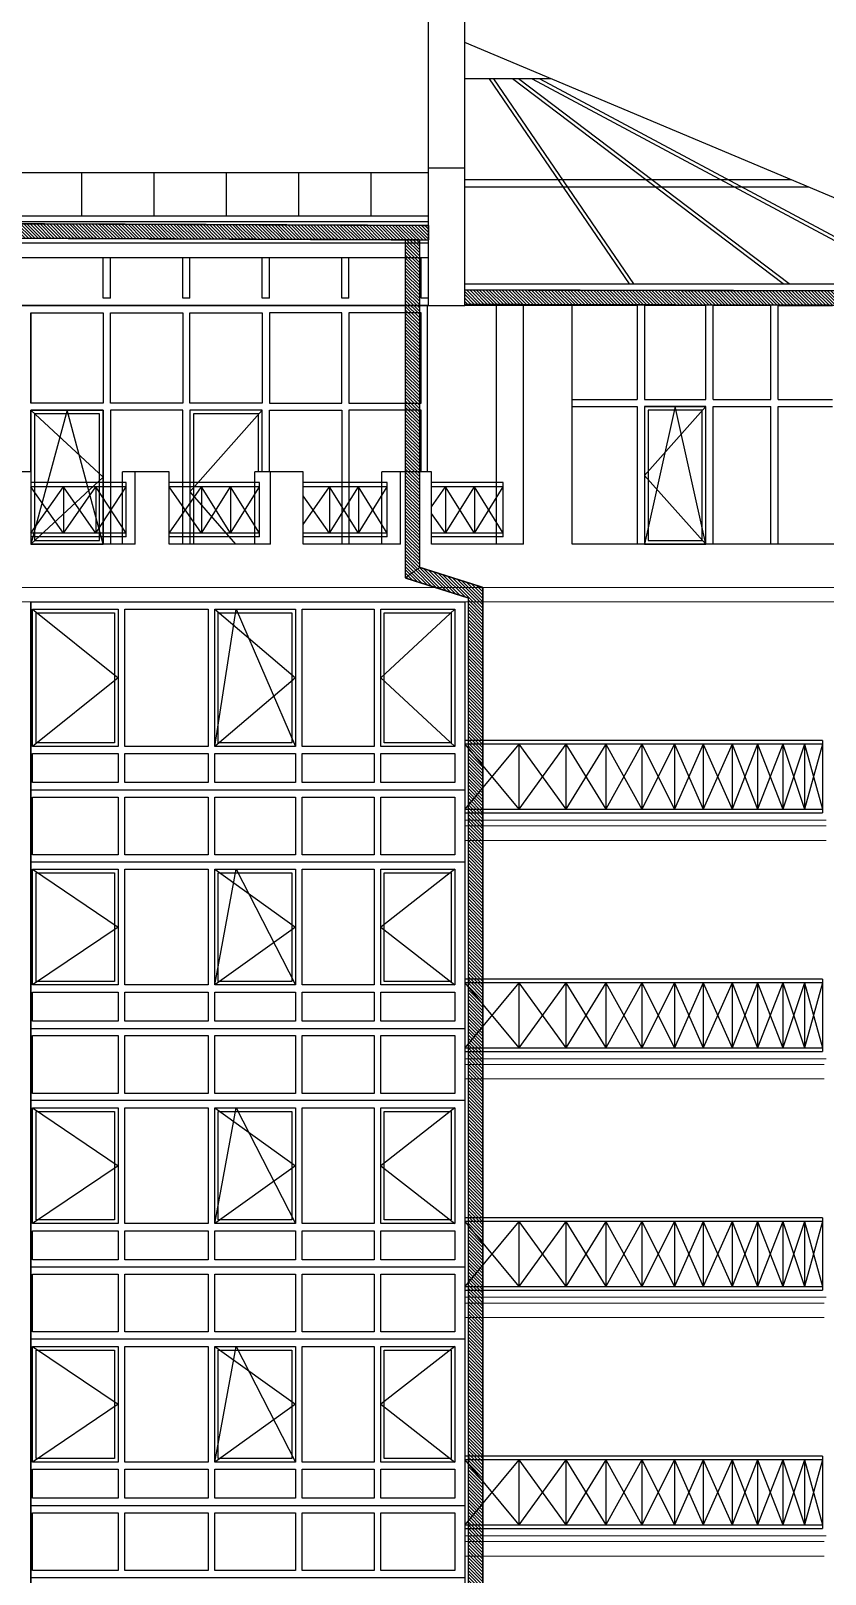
# Model space of a CAD drawing. Header units: inches. Extents: x -634 to 3638, y -6930911 to 5552.
# Drawn here: x 2123.87 to 2135.34, y 3427.26 to 3449.55 of the extents above; entities that cross this region are included whole.
import ezdxf

# ---------------------------------------------------------------- set-up
doc = ezdxf.new("R2010")
doc.units = ezdxf.units.IN
doc.header["$MEASUREMENT"] = 0
doc.linetypes.add('DASHED2', pattern=[9.525, 6.35, -3.175])
for name, color, linetype in [('ALUC', 202, 'Continuous'), ('OGRAJDENIYE', 255, 'Continuous'), ('Okno', 150, 'Continuous'), ('WALL', 243, 'Continuous')]:
    doc.layers.add(name, color=color, linetype=linetype)
doc.layers.add('ELEV', color=134, linetype='Continuous', lineweight=18)
doc.layers.add('WALL_1', color=11, linetype='Continuous', lineweight=15)
pattern_1 = [(135, (2251.666936, 3285.016235), (0.023439284, 0.023439284), [])]

msp = doc.modelspace()

# ---------------------------------------------------------------- hatches: boundary and pattern name
at = {"layer": 'ELEV', "linetype": 'Continuous'}
h = msp.add_hatch(dxfattribs=at)
h.set_pattern_fill('ANSI31', color=256, scale=0.01044, style=0)
h.set_pattern_definition([(45, (1262.311104, 3366.587935), (-0.02343928418428, 0.02343928418428), [])])
edge = h.paths.add_edge_path()
edge.add_ellipse((1445.78234, 3471.96182), major_axis=(0, 6932302.83262), ratio=0.00000001506, start_angle=89.999976115149, end_angle=270.000023884851)
edge.add_line((1445.67794, 3474.85168), (1445.67794, 3528.48347))
edge.add_line((1445.67794, 3528.48347), (1445.88675, 3528.48347))
edge.add_line((1445.88675, 3528.48347), (1445.88675, 3474.85168))
h = msp.add_hatch(dxfattribs=at)
h.set_pattern_fill('ANSI31', color=256, scale=0.01044, angle=180, style=0)
h.set_pattern_definition(pattern_1)
h.paths.add_polyline_path([(2115.40975, 3446.59116), (2115.41061, 3446.79996), (2129.60951, 3446.74131), (2129.60951, 3446.5325), (2129.48244, 3446.53302), (2129.27363, 3446.53389)])
h = msp.add_hatch(dxfattribs=at)
h.set_pattern_fill('ANSI31', color=256, scale=0.01044, angle=180, style=0)
h.set_pattern_definition(pattern_1)
h.paths.add_polyline_path([(2129.27363, 3441.65057), (2129.48244, 3441.80342), (2129.48244, 3446.53302), (2129.27363, 3446.53389)])
h = msp.add_hatch(dxfattribs=at)
h.set_pattern_fill('ANSI31', color=256, scale=0.01044, angle=180, style=0)
h.set_pattern_definition(pattern_1)
h.paths.add_polyline_path([(2130.13107, 3445.601), (2130.13153, 3445.80981), (2138.62255, 3445.79136), (2138.62209, 3445.58255)])
h = msp.add_hatch(dxfattribs=at)
h.set_pattern_fill('ANSI31', color=256, scale=0.01044, angle=180, style=0)
h.set_pattern_definition(pattern_1)
h.paths.add_polyline_path([(2129.27363, 3441.65057), (2130.18503, 3441.36161), (2130.18503, 3393.27998), (2130.39384, 3393.27998), (2130.39384, 3441.51446), (2129.48244, 3441.80342)])

# ---------------------------------------------------------------- linework, layer by layer
at = {"layer": 'ALUC', "color": 7, "linetype": 'Continuous'}
for p, q in [((2130.13153, 3445.5862), (2130.13153, 3453.7654)), ((2129.60951, 3445.5862), (2129.60951, 3451.07801)), ((2129.60951, 3447.57219), (2130.13153, 3447.57219)), ((2115.41061, 3446.79996), (2129.60951, 3446.79996)), ((2114.88859, 3445.5862), (2130.13153, 3445.5862))]:
    msp.add_line(p, q, dxfattribs=at)
at = {"layer": 'ALUC', "color": 7}
for p, q in [((2129.60951, 3446.48419), (2117.49869, 3446.48419)), ((2129.60951, 3446.27538), (2117.49869, 3446.27538)), ((2124.91132, 3445.69061), (2124.91132, 3446.27538)), ((2125.01572, 3445.69061), (2125.01572, 3446.27538)), ((2126.05976, 3445.69061), (2126.05976, 3446.27538)), ((2126.16416, 3445.69061), (2126.16416, 3446.27538)), ((2127.2082, 3445.69061), (2127.2082, 3446.27538)), ((2127.3126, 3445.69061), (2127.3126, 3446.27538)), ((2128.35664, 3445.69061), (2128.35664, 3446.27538)), ((2128.46104, 3445.69061), (2128.46104, 3446.27538)), ((2129.50508, 3445.69061), (2129.50508, 3446.27538)), ((2129.60948, 3445.69061), (2129.60948, 3446.27538)), ((2125.01572, 3445.69061), (2124.91132, 3445.69061)), ((2126.16416, 3445.69061), (2126.05976, 3445.69061)), ((2127.3126, 3445.69061), (2127.2082, 3445.69061)), ((2128.46104, 3445.69061), (2128.35664, 3445.69061)), ((2129.60948, 3445.69061), (2129.50508, 3445.69061))]:
    msp.add_line(p, q, dxfattribs=at)
at = {"layer": 'ELEV', "linetype": 'Continuous'}
msp.add_line((2129.48244, 3441.80342), (2129.27363, 3441.65057), dxfattribs=at)
at = {"layer": 'ELEV', "linetype": 'Continuous', "flags": 128}
for points in [[(2129.60951, 3446.74131, 0.02088, 0.02088, 0), (2115.41061, 3446.79996, 0, 0, 0)], [(2129.60951, 3446.74131, 0.02088, 0.02088, 0), (2129.60951, 3446.5325, 0.02088, 0.02088, 0)], [(2129.60951, 3446.5325, 0.02088, 0.02088, 0), (2115.40975, 3446.59116, 0, 0, 0)], [(2129.27363, 3446.53475, 0.02088, 0.02088, 0), (2129.27363, 3441.65057, 0.02088, 0.02088, 0)], [(2129.48244, 3446.53566, 0.02088, 0.02088, 0), (2129.48244, 3441.80342, 0, 0, 0)], [(2130.13153, 3445.80981, 0.02088, 0.02088, 0), (2130.13107, 3445.601, 0.02088, 0.02088, 0)], [(2130.13153, 3445.80981, 0.02088, 0.02088, 0), (2138.62255, 3445.79136, 0.02088, 0.02088, 0)], [(2130.13107, 3445.601, 0.02088, 0.02088, 0), (2138.62209, 3445.58255, 0.02088, 0.02088, 0)], [(2129.48244, 3441.80342, 0.02088, 0.02088, 0), (2130.39384, 3441.51446, 0.02088, 0.02088, 0)], [(2129.27363, 3441.65057, 0.02088, 0.02088, 0), (2130.18503, 3441.36161, 0, 0, 0)], [(2130.18503, 3441.36161, 0.02088, 0.02088, 0), (2130.18503, 3393.27998, 0, 0, 0)], [(2130.39384, 3441.51446, 0.02088, 0.02088, 0), (2130.39384, 3393.27998, 0, 0, 0)]]:
    msp.add_lwpolyline(points, format="xyseb", dxfattribs=at)
at = {"layer": 'OGRAJDENIYE', "color": 7, "linetype": 'Continuous'}
for p, q in [((2129.60951, 3447.50353), (2115.41061, 3447.50353)), ((2124.59813, 3447.50353), (2124.59813, 3446.87711)), ((2125.64217, 3447.50353), (2125.64217, 3446.87711)), ((2126.68621, 3447.50353), (2126.68621, 3446.87711)), ((2127.73024, 3447.50353), (2127.73024, 3446.87711)), ((2128.77428, 3447.50353), (2128.77428, 3446.87711)), ((2129.60951, 3446.87711), (2115.41061, 3446.87711)), ((2125.24544, 3443.02831), (2123.86731, 3443.02831)), ((2125.24544, 3442.96567), (2123.86731, 3442.96567)), ((2124.33712, 3442.29749), (2123.86731, 3442.96567)), ((2123.86731, 3442.29749), (2124.33712, 3442.96567)), ((2124.33712, 3442.96567), (2124.33712, 3442.29749)), ((2124.80694, 3442.29749), (2124.33712, 3442.96567)), ((2124.33712, 3442.29749), (2124.80694, 3442.96567)), ((2124.80694, 3442.96567), (2124.80694, 3442.29749)), ((2125.24544, 3442.29749), (2124.80694, 3442.96567)), ((2124.80694, 3442.29749), (2125.24544, 3442.96567)), ((2125.24544, 3442.24529), (2125.24544, 3443.02831)), ((2127.16844, 3443.02831), (2125.86339, 3443.02831)), ((2127.16844, 3442.96567), (2125.86339, 3442.96567)), ((2126.33321, 3442.29749), (2125.86339, 3442.96567)), ((2125.86339, 3442.29749), (2126.33321, 3442.96567)), ((2126.33321, 3442.96567), (2126.33321, 3442.29749)), ((2126.75082, 3442.29749), (2126.33321, 3442.96567)), ((2126.33321, 3442.29749), (2126.75082, 3442.96567)), ((2126.75082, 3442.96567), (2126.75082, 3442.29749)), ((2127.16844, 3442.29749), (2126.75082, 3442.96567)), ((2126.75082, 3442.29749), (2127.16844, 3442.96567)), ((2127.16844, 3442.24529), (2127.16844, 3443.02831)), ((2129.01444, 3443.02831), (2127.79843, 3443.02831)), ((2129.01444, 3442.96567), (2127.79843, 3442.96567)), ((2127.79843, 3442.42412), (2128.17921, 3442.96567)), ((2128.17921, 3442.96567), (2128.17921, 3442.29749)), ((2128.59683, 3442.29749), (2128.17921, 3442.96567)), ((2128.17921, 3442.29749), (2128.59683, 3442.96567)), ((2128.59683, 3442.96567), (2128.59683, 3442.29749)), ((2129.01444, 3442.29749), (2128.59683, 3442.96567)), ((2128.59683, 3442.29749), (2129.01444, 3442.96567)), ((2129.01444, 3442.24529), (2129.01444, 3443.02831)), ((2130.68884, 3443.02831), (2129.65265, 3443.02831)), ((2130.68884, 3442.96567), (2129.65265, 3442.96567)), ((2129.65265, 3442.67987), (2129.85361, 3442.96567)), ((2129.85361, 3442.96567), (2129.85361, 3442.29749)), ((2130.27122, 3442.29749), (2129.85361, 3442.96567)), ((2129.85361, 3442.29749), (2130.27122, 3442.96567)), ((2130.27122, 3442.96567), (2130.27122, 3442.29749)), ((2130.68884, 3442.29749), (2130.27122, 3442.96567)), ((2130.27122, 3442.29749), (2130.68884, 3442.96567)), ((2130.68884, 3442.24529), (2130.68884, 3443.02831)), ((2128.17921, 3442.29749), (2127.79843, 3442.83904)), ((2129.85361, 3442.29749), (2129.65265, 3442.58329)), ((2125.24544, 3442.29749), (2123.86731, 3442.29749)), ((2127.16844, 3442.29749), (2125.86339, 3442.29749)), ((2129.01444, 3442.29749), (2127.79843, 3442.29749)), ((2130.68884, 3442.29749), (2129.65265, 3442.29749)), ((2125.24544, 3442.24529), (2123.86731, 3442.24529)), ((2127.16844, 3442.24529), (2125.86339, 3442.24529)), ((2129.01444, 3442.24529), (2127.79843, 3442.24529)), ((2130.68884, 3442.24529), (2129.65265, 3442.24529))]:
    msp.add_line(p, q, dxfattribs=at)
at = {"layer": 'OGRAJDENIYE', "color": 7}
for p, q in [((2135.29951, 3439.3011), (2130.13153, 3439.3011)), ((2135.29951, 3439.2489), (2130.13153, 3439.2489)), ((2130.91455, 3439.2489), (2130.13153, 3438.30927)), ((2130.13153, 3439.2489), (2130.91455, 3438.30927)), ((2130.91455, 3439.2489), (2130.91455, 3438.30927)), ((2131.59318, 3439.2489), (2130.91455, 3438.30927)), ((2130.91455, 3439.2489), (2131.59318, 3438.30927)), ((2131.59318, 3439.2489), (2131.59318, 3438.30927)), ((2131.59318, 3439.2489), (2132.1674, 3438.30927)), ((2132.16741, 3439.24888), (2131.59318, 3438.30927)), ((2132.1674, 3439.2489), (2132.1674, 3438.30927)), ((2132.68942, 3439.2489), (2132.1674, 3438.30927)), ((2132.1674, 3439.2489), (2132.68941, 3438.30927)), ((2132.68941, 3439.2489), (2132.68941, 3438.30927)), ((2133.15923, 3439.2489), (2132.68941, 3438.30927)), ((2132.68941, 3439.2489), (2133.15941, 3438.30984)), ((2133.15923, 3439.2489), (2133.15923, 3438.30927)), ((2133.57685, 3439.2489), (2133.15923, 3438.30944)), ((2133.15923, 3439.2489), (2133.57685, 3438.30927)), ((2133.57685, 3439.2489), (2133.57685, 3438.30927)), ((2133.99446, 3439.2489), (2133.57685, 3438.30927)), ((2133.57685, 3439.2489), (2133.99446, 3438.30927)), ((2133.99446, 3439.2489), (2133.99446, 3438.30927)), ((2134.35987, 3439.2489), (2133.99446, 3438.30927)), ((2133.99446, 3439.2489), (2134.35987, 3438.30927)), ((2134.35987, 3439.2489), (2134.35987, 3438.30927)), ((2134.72529, 3439.2489), (2134.35987, 3438.30927)), ((2134.35987, 3439.2489), (2134.72529, 3438.30927)), ((2134.72529, 3439.2489), (2134.72529, 3438.3174)), ((2135.0385, 3439.2489), (2134.72529, 3438.30927)), ((2134.72529, 3439.2489), (2135.0385, 3438.30927)), ((2135.0385, 3439.2489), (2135.0385, 3438.30927)), ((2135.29951, 3439.2489), (2135.0385, 3438.30927)), ((2135.0385, 3439.2489), (2135.29951, 3438.30927)), ((2135.29951, 3439.3011), (2135.29951, 3438.25707)), ((2130.13153, 3438.30927), (2135.29951, 3438.30927)), ((2130.13153, 3438.25707), (2135.29951, 3438.25707)), ((2135.29951, 3435.85578), (2130.13153, 3435.85578)), ((2135.29951, 3435.80358), (2130.13153, 3435.80358)), ((2130.91455, 3435.80358), (2130.13153, 3434.86395)), ((2130.13153, 3435.80358), (2130.91455, 3434.86395)), ((2130.91455, 3435.80358), (2130.91455, 3434.86395)), ((2131.59318, 3435.80358), (2130.91455, 3434.86395)), ((2130.91455, 3435.80358), (2131.59318, 3434.86395)), ((2131.59318, 3435.80358), (2131.59318, 3434.86395)), ((2131.59318, 3435.80358), (2132.1674, 3434.86395)), ((2132.16741, 3435.80356), (2131.59318, 3434.86395)), ((2132.1674, 3435.80358), (2132.1674, 3434.86395)), ((2132.68942, 3435.80358), (2132.1674, 3434.86395)), ((2132.1674, 3435.80358), (2132.68941, 3434.86395)), ((2132.68941, 3435.80358), (2132.68941, 3434.86395)), ((2133.15923, 3435.80358), (2132.68941, 3434.86395)), ((2132.68941, 3435.80358), (2133.15941, 3434.86452)), ((2133.15923, 3435.80358), (2133.15923, 3434.86395)), ((2133.57685, 3435.80358), (2133.15923, 3434.86412)), ((2133.15923, 3435.80358), (2133.57685, 3434.86395)), ((2133.57685, 3435.80358), (2133.57685, 3434.86395)), ((2133.99446, 3435.80358), (2133.57685, 3434.86395)), ((2133.57685, 3435.80358), (2133.99446, 3434.86395)), ((2133.99446, 3435.80358), (2133.99446, 3434.86395)), ((2134.35987, 3435.80358), (2133.99446, 3434.86395)), ((2133.99446, 3435.80358), (2134.35987, 3434.86395)), ((2134.35987, 3435.80358), (2134.35987, 3434.86395)), ((2134.72529, 3435.80358), (2134.35987, 3434.86395)), ((2134.35987, 3435.80358), (2134.72529, 3434.86395)), ((2134.72529, 3435.80358), (2134.72529, 3434.87208)), ((2135.0385, 3435.80358), (2134.72529, 3434.86395)), ((2134.72529, 3435.80358), (2135.0385, 3434.86395)), ((2135.0385, 3435.80358), (2135.0385, 3434.86395)), ((2135.29951, 3435.80358), (2135.0385, 3434.86395)), ((2135.0385, 3435.80358), (2135.29951, 3434.86395)), ((2135.29951, 3435.85578), (2135.29951, 3434.81175)), ((2130.13153, 3434.86395), (2135.29951, 3434.86395)), ((2130.13153, 3434.81175), (2135.29951, 3434.81175)), ((2135.29951, 3432.41047), (2130.13153, 3432.41047)), ((2135.29951, 3432.35826), (2130.13153, 3432.35826)), ((2130.91455, 3432.35826), (2130.13153, 3431.41863)), ((2130.13153, 3432.35826), (2130.91455, 3431.41863)), ((2130.91455, 3432.35826), (2130.91455, 3431.41863)), ((2131.59318, 3432.35826), (2130.91455, 3431.41863)), ((2130.91455, 3432.35826), (2131.59318, 3431.41863)), ((2131.59318, 3432.35826), (2131.59318, 3431.41863)), ((2131.59318, 3432.35826), (2132.1674, 3431.41863)), ((2132.16741, 3432.35824), (2131.59318, 3431.41863)), ((2132.1674, 3432.35826), (2132.1674, 3431.41863)), ((2132.68942, 3432.35826), (2132.1674, 3431.41863)), ((2132.1674, 3432.35826), (2132.68941, 3431.41863)), ((2132.68941, 3432.35826), (2132.68941, 3431.41863)), ((2133.15923, 3432.35826), (2132.68941, 3431.41863)), ((2132.68941, 3432.35826), (2133.15941, 3431.4192)), ((2133.15923, 3432.35826), (2133.15923, 3431.41863)), ((2133.57685, 3432.35826), (2133.15923, 3431.4188)), ((2133.15923, 3432.35826), (2133.57685, 3431.41863)), ((2133.57685, 3432.35826), (2133.57685, 3431.41863)), ((2133.99446, 3432.35826), (2133.57685, 3431.41863)), ((2133.57685, 3432.35826), (2133.99446, 3431.41863)), ((2133.99446, 3432.35826), (2133.99446, 3431.41863)), ((2134.35987, 3432.35826), (2133.99446, 3431.41863)), ((2133.99446, 3432.35826), (2134.35987, 3431.41863)), ((2134.35987, 3432.35826), (2134.35987, 3431.41863)), ((2134.72529, 3432.35826), (2134.35987, 3431.41863)), ((2134.35987, 3432.35826), (2134.72529, 3431.41863)), ((2134.72529, 3432.35826), (2134.72529, 3431.42676)), ((2135.0385, 3432.35826), (2134.72529, 3431.41863)), ((2134.72529, 3432.35826), (2135.0385, 3431.41863)), ((2135.0385, 3432.35826), (2135.0385, 3431.41863)), ((2135.29951, 3432.35826), (2135.0385, 3431.41863)), ((2135.0385, 3432.35826), (2135.29951, 3431.41863)), ((2135.29951, 3432.41047), (2135.29951, 3431.36643)), ((2130.13153, 3431.41863), (2135.29951, 3431.41863)), ((2130.13153, 3431.36643), (2135.29951, 3431.36643)), ((2135.29951, 3428.96515), (2130.13153, 3428.96515)), ((2135.29951, 3428.91294), (2130.13153, 3428.91294)), ((2130.91455, 3428.91294), (2130.13153, 3427.97331)), ((2130.13153, 3428.91294), (2130.91455, 3427.97331)), ((2130.91455, 3428.91294), (2130.91455, 3427.97331)), ((2131.59318, 3428.91294), (2130.91455, 3427.97331)), ((2130.91455, 3428.91294), (2131.59318, 3427.97331)), ((2131.59318, 3428.91294), (2131.59318, 3427.97331)), ((2131.59318, 3428.91294), (2132.1674, 3427.97331)), ((2132.16741, 3428.91292), (2131.59318, 3427.97331)), ((2132.1674, 3428.91294), (2132.1674, 3427.97331)), ((2132.68942, 3428.91294), (2132.1674, 3427.97331)), ((2132.1674, 3428.91294), (2132.68941, 3427.97331)), ((2132.68941, 3428.91294), (2132.68941, 3427.97331)), ((2133.15923, 3428.91294), (2132.68941, 3427.97331)), ((2132.68941, 3428.91294), (2133.15941, 3427.97388)), ((2133.15923, 3428.91294), (2133.15923, 3427.97331)), ((2133.57685, 3428.91294), (2133.15923, 3427.97348)), ((2133.15923, 3428.91294), (2133.57685, 3427.97331)), ((2133.57685, 3428.91294), (2133.57685, 3427.97331)), ((2133.99446, 3428.91294), (2133.57685, 3427.97331)), ((2133.57685, 3428.91294), (2133.99446, 3427.97331)), ((2133.99446, 3428.91294), (2133.99446, 3427.97331)), ((2134.35987, 3428.91294), (2133.99446, 3427.97331)), ((2133.99446, 3428.91294), (2134.35987, 3427.97331)), ((2134.35987, 3428.91294), (2134.35987, 3427.97331)), ((2134.72529, 3428.91294), (2134.35987, 3427.97331)), ((2134.35987, 3428.91294), (2134.72529, 3427.97331)), ((2134.72529, 3428.91294), (2134.72529, 3427.98144)), ((2135.0385, 3428.91294), (2134.72529, 3427.97331)), ((2134.72529, 3428.91294), (2135.0385, 3427.97331)), ((2135.0385, 3428.91294), (2135.0385, 3427.97331)), ((2135.29951, 3428.91294), (2135.0385, 3427.97331)), ((2135.0385, 3428.91294), (2135.29951, 3427.97331)), ((2135.29951, 3428.96515), (2135.29951, 3427.92111)), ((2130.13153, 3427.97331), (2135.29951, 3427.97331)), ((2130.13153, 3427.92111), (2135.29951, 3427.92111))]:
    msp.add_line(p, q, dxfattribs=at)
at = {"layer": 'Okno', "color": 7, "linetype": 'Continuous'}
for p, q in [((2138.4142, 3445.89941), (2130.13153, 3449.38288)), ((2131.37273, 3448.86087), (2130.13153, 3448.86087)), ((2132.51312, 3445.89941), (2130.48842, 3448.86087)), ((2132.57635, 3445.89941), (2130.55166, 3448.86087)), ((2134.73125, 3445.89941), (2130.82082, 3448.86087)), ((2134.81771, 3445.89941), (2130.90729, 3448.86087)), ((2131.10567, 3448.86087), (2136.63204, 3445.89941)), ((2131.21618, 3448.86087), (2136.74256, 3445.89941)), ((2134.84811, 3447.39921), (2130.13153, 3447.39921)), ((2135.09635, 3447.29481), (2130.13153, 3447.29481)), ((2130.13153, 3445.89941), (2138.4142, 3445.89941)), ((2129.5051, 3445.5862), (2117.49869, 3445.5862)), ((2129.60951, 3445.5862), (2117.49869, 3445.5862)), ((2123.86731, 3445.4818), (2123.86731, 3444.17675)), ((2132.62269, 3445.5862), (2131.68305, 3445.5862)), ((2132.62269, 3445.5862), (2132.62269, 3444.22896)), ((2133.61452, 3445.5862), (2132.72709, 3445.5862)), ((2132.72709, 3445.5862), (2132.72709, 3444.22896)), ((2133.61452, 3444.22896), (2133.61452, 3445.5862)), ((2134.55415, 3445.5862), (2133.71892, 3445.5862)), ((2133.71892, 3444.22896), (2133.71892, 3445.5862)), ((2134.55415, 3444.22896), (2134.55415, 3445.5862)), ((2134.65856, 3445.5862), (2135.44158, 3445.5862)), ((2134.65856, 3444.22896), (2134.65856, 3445.5862)), ((2131.68305, 3444.22896), (2132.62269, 3444.22896)), ((2131.68305, 3444.12455), (2132.62269, 3444.12455)), ((2132.62269, 3444.12455), (2132.62269, 3442.14088)), ((2132.72709, 3444.22896), (2133.61452, 3444.22896)), ((2132.72709, 3444.12455), (2132.72709, 3442.14088)), ((2132.72709, 3444.12455), (2133.61452, 3444.12455)), ((2133.61452, 3442.14088), (2133.61452, 3444.12455)), ((2133.71892, 3444.22896), (2134.55415, 3444.22896)), ((2133.71892, 3444.12455), (2134.55415, 3444.12455)), ((2133.71892, 3442.14088), (2133.71892, 3444.12455)), ((2134.55415, 3442.14088), (2134.55415, 3444.12455)), ((2134.65856, 3444.22896), (2135.44158, 3444.22896)), ((2134.65856, 3442.14088), (2134.65856, 3444.12455)), ((2134.65856, 3444.12455), (2135.44158, 3444.12455))]:
    msp.add_line(p, q, dxfattribs=at)
at = {"layer": 'Okno', "color": 7, "linetype": 'DASHED2', "ltscale": 0.4}
for p, q in [((2123.86731, 3444.07235), (2124.91134, 3443.10662)), ((2124.38933, 3444.07235), (2123.86731, 3442.14088)), ((2124.91134, 3442.14088), (2124.38933, 3444.07235)), ((2127.20822, 3444.07235), (2126.16419, 3442.89504)), ((2133.61452, 3444.12455), (2132.72709, 3443.13272)), ((2133.1708, 3444.12455), (2132.72709, 3442.14088)), ((2133.61452, 3442.14088), (2133.1708, 3444.12455)), ((2124.91134, 3443.10662), (2123.86731, 3442.14088)), ((2132.72709, 3443.13272), (2133.61452, 3442.14088)), ((2126.16419, 3442.89504), (2126.82095, 3442.14088)), ((2123.88931, 3441.20125), (2125.12599, 3440.20942)), ((2126.52184, 3441.20125), (2127.68851, 3440.20942)), ((2126.52184, 3439.21758), (2126.83363, 3441.20125)), ((2126.83363, 3441.20125), (2127.68851, 3439.21758)), ((2129.98733, 3441.20125), (2128.91851, 3440.20942)), ((2125.12599, 3440.20942), (2123.88931, 3439.21758)), ((2127.68851, 3440.20942), (2126.52184, 3439.21758)), ((2128.91851, 3440.20942), (2129.98733, 3439.21758)), ((2123.88931, 3437.44272), (2125.12599, 3436.60749)), ((2126.52184, 3435.77226), (2126.83363, 3437.44272)), ((2126.52184, 3437.44272), (2127.68851, 3436.60749)), ((2126.83363, 3437.44272), (2127.68851, 3435.77226)), ((2129.98733, 3437.44272), (2128.91851, 3436.60749)), ((2125.12599, 3436.60749), (2123.88931, 3435.77226)), ((2127.68851, 3436.60749), (2126.52184, 3435.77226)), ((2128.91851, 3436.60749), (2129.98733, 3435.77226)), ((2123.88931, 3433.9974), (2125.12599, 3433.16217)), ((2126.52184, 3432.32694), (2126.83363, 3433.9974)), ((2126.52184, 3433.9974), (2127.68851, 3433.16217)), ((2126.83363, 3433.9974), (2127.68851, 3432.32694)), ((2129.98733, 3433.9974), (2128.91851, 3433.16217)), ((2125.12599, 3433.16217), (2123.88931, 3432.32694)), ((2127.68851, 3433.16217), (2126.52184, 3432.32694)), ((2128.91851, 3433.16217), (2129.98733, 3432.32694)), ((2123.88931, 3430.55208), (2125.12599, 3429.71685)), ((2126.52184, 3428.88162), (2126.83363, 3430.55208)), ((2126.52184, 3430.55208), (2127.68851, 3429.71685)), ((2126.83363, 3430.55208), (2127.68851, 3428.88162)), ((2129.98733, 3430.55208), (2128.91851, 3429.71685)), ((2125.12599, 3429.71685), (2123.88931, 3428.88162)), ((2127.68851, 3429.71685), (2126.52184, 3428.88162)), ((2128.91851, 3429.71685), (2129.98733, 3428.88162))]:
    msp.add_line(p, q, dxfattribs=at)
at = {"layer": 'Okno', "color": 7}
for points in [[(2117.49869, 3443.18492), (2117.49869, 3445.5862), (2129.58857, 3445.5862), (2129.58857, 3443.18492)], [(2123.86731, 3443.18492), (2123.86731, 3444.07235), (2124.91134, 3444.07235), (2124.91134, 3442.14088)], [(2126.05978, 3442.14088), (2126.05978, 3444.07235), (2125.01575, 3444.07235), (2125.01575, 3442.14088)], [(2127.20822, 3443.18492), (2127.20822, 3444.07235), (2126.16419, 3444.07235), (2126.16419, 3442.14088)], [(2127.31263, 3443.18492), (2127.31263, 3444.07235), (2128.35666, 3444.07235), (2128.35666, 3442.14088)], [(2129.5051, 3443.18492), (2129.5051, 3444.07235), (2128.46107, 3444.07235), (2128.46107, 3442.14088)], [(2127.15602, 3443.18492), (2127.15602, 3444.02015), (2127.15602, 3444.02015), (2126.21639, 3444.02015), (2126.21639, 3442.14088)], [(2130.13153, 3437.54712), (2123.86731, 3437.54712), (2123.86731, 3438.59116), (2130.13153, 3438.59116)], [(2130.13153, 3434.1018), (2123.86731, 3434.1018), (2123.86731, 3435.14584), (2130.13153, 3435.14584)], [(2130.13153, 3430.65648), (2123.86731, 3430.65648), (2123.86731, 3431.70052), (2130.13153, 3431.70052)], [(2130.13153, 3427.21116), (2123.86731, 3427.21116), (2123.86731, 3428.2552), (2130.13153, 3428.2552)]]:
    msp.add_lwpolyline(points, dxfattribs=at)
for points in [[(2123.86731, 3445.4818), (2124.91134, 3445.4818), (2124.91134, 3444.17675), (2123.86731, 3444.17675)], [(2125.01575, 3445.4818), (2126.05978, 3445.4818), (2126.05978, 3444.17675), (2125.01575, 3444.17675)], [(2126.16419, 3445.4818), (2127.20822, 3445.4818), (2127.20822, 3444.17675), (2126.16419, 3444.17675)], [(2128.35666, 3445.4818), (2127.31263, 3445.4818), (2127.31263, 3444.17675), (2128.35666, 3444.17675)], [(2129.5051, 3445.4818), (2128.46107, 3445.4818), (2128.46107, 3444.17675), (2129.5051, 3444.17675)], [(2123.88931, 3441.20125), (2125.12599, 3441.20125), (2125.12599, 3439.21758), (2123.88931, 3439.21758)], [(2123.94151, 3441.14905), (2125.07379, 3441.14905), (2125.07379, 3439.26978), (2123.94151, 3439.26978), (2123.94151, 3441.14905)], [(2125.22455, 3441.20125), (2126.4252, 3441.20125), (2126.4252, 3439.21758), (2125.22455, 3439.21758)], [(2126.52184, 3441.20125), (2127.68851, 3441.20125), (2127.68851, 3439.21758), (2126.52184, 3439.21758)], [(2126.57404, 3441.14905), (2127.63631, 3441.14905), (2127.63631, 3439.26978), (2126.57404, 3439.26978), (2126.57404, 3441.14905)], [(2127.78244, 3441.20125), (2128.82648, 3441.20125), (2128.82648, 3439.21758), (2127.78244, 3439.21758)], [(2128.91851, 3441.20125), (2129.98733, 3441.20125), (2129.98733, 3439.21758), (2128.91851, 3439.21758)], [(2128.97071, 3441.14905), (2129.93513, 3441.14905), (2129.93513, 3439.26978), (2128.97071, 3439.26978), (2128.97071, 3441.14905)], [(2123.88931, 3439.11318), (2125.12599, 3439.11318), (2125.12599, 3438.69556), (2123.88931, 3438.69556)], [(2125.22455, 3439.11318), (2126.4252, 3439.11318), (2126.4252, 3438.69556), (2125.22455, 3438.69556)], [(2126.52184, 3439.11318), (2127.68851, 3439.11318), (2127.68851, 3438.69556), (2126.52184, 3438.69556)], [(2127.78244, 3439.11318), (2128.82648, 3439.11318), (2128.82648, 3438.69556), (2127.78244, 3438.69556)], [(2128.91851, 3439.11318), (2129.98733, 3439.11318), (2129.98733, 3438.69556), (2128.91851, 3438.69556)], [(2123.88931, 3438.48676), (2125.12599, 3438.48676), (2125.12599, 3437.65153), (2123.88931, 3437.65153)], [(2125.22455, 3438.48676), (2126.4252, 3438.48676), (2126.4252, 3437.65153), (2125.22455, 3437.65153)], [(2126.52184, 3438.48676), (2127.68851, 3438.48676), (2127.68851, 3437.65153), (2126.52184, 3437.65153)], [(2127.78244, 3438.48676), (2128.82648, 3438.48676), (2128.82648, 3437.65153), (2127.78244, 3437.65153)], [(2128.91851, 3438.48676), (2129.98733, 3438.48676), (2129.98733, 3437.65153), (2128.91851, 3437.65153)], [(2123.88931, 3437.44272), (2125.12599, 3437.44272), (2125.12599, 3435.77226), (2123.88931, 3435.77226)], [(2123.94151, 3437.39052), (2125.07379, 3437.39052), (2125.07379, 3435.82446), (2123.94151, 3435.82446), (2123.94151, 3437.39052)], [(2125.22455, 3437.44272), (2126.4252, 3437.44272), (2126.4252, 3435.77226), (2125.22455, 3435.77226)], [(2126.52184, 3437.44272), (2127.68851, 3437.44272), (2127.68851, 3435.77226), (2126.52184, 3435.77226)], [(2126.57404, 3437.39052), (2127.63631, 3437.39052), (2127.63631, 3435.82446), (2126.57404, 3435.82446), (2126.57404, 3437.39052)], [(2127.78244, 3437.44272), (2128.82648, 3437.44272), (2128.82648, 3435.77226), (2127.78244, 3435.77226)], [(2128.91851, 3437.44272), (2129.98733, 3437.44272), (2129.98733, 3435.77226), (2128.91851, 3435.77226)], [(2128.97071, 3437.39052), (2129.93513, 3437.39052), (2129.93513, 3435.82446), (2128.97071, 3435.82446), (2128.97071, 3437.39052)], [(2123.88931, 3435.66786), (2125.12599, 3435.66786), (2125.12599, 3435.25024), (2123.88931, 3435.25024)], [(2125.22455, 3435.66786), (2126.4252, 3435.66786), (2126.4252, 3435.25024), (2125.22455, 3435.25024)], [(2126.52184, 3435.66786), (2127.68851, 3435.66786), (2127.68851, 3435.25024), (2126.52184, 3435.25024)], [(2127.78244, 3435.66786), (2128.82648, 3435.66786), (2128.82648, 3435.25024), (2127.78244, 3435.25024)], [(2128.91851, 3435.66786), (2129.98733, 3435.66786), (2129.98733, 3435.25024), (2128.91851, 3435.25024)], [(2123.88931, 3435.04144), (2125.12599, 3435.04144), (2125.12599, 3434.20621), (2123.88931, 3434.20621)], [(2125.22455, 3435.04144), (2126.4252, 3435.04144), (2126.4252, 3434.20621), (2125.22455, 3434.20621)], [(2126.52184, 3435.04144), (2127.68851, 3435.04144), (2127.68851, 3434.20621), (2126.52184, 3434.20621)], [(2127.78244, 3435.04144), (2128.82648, 3435.04144), (2128.82648, 3434.20621), (2127.78244, 3434.20621)], [(2128.91851, 3435.04144), (2129.98733, 3435.04144), (2129.98733, 3434.20621), (2128.91851, 3434.20621)], [(2123.88931, 3433.9974), (2125.12599, 3433.9974), (2125.12599, 3432.32694), (2123.88931, 3432.32694)], [(2123.94151, 3433.9452), (2125.07379, 3433.9452), (2125.07379, 3432.37914), (2123.94151, 3432.37914), (2123.94151, 3433.9452)], [(2125.22455, 3433.9974), (2126.4252, 3433.9974), (2126.4252, 3432.32694), (2125.22455, 3432.32694)], [(2126.52184, 3433.9974), (2127.68851, 3433.9974), (2127.68851, 3432.32694), (2126.52184, 3432.32694)], [(2126.57404, 3433.9452), (2127.63631, 3433.9452), (2127.63631, 3432.37914), (2126.57404, 3432.37914), (2126.57404, 3433.9452)], [(2127.78244, 3433.9974), (2128.82648, 3433.9974), (2128.82648, 3432.32694), (2127.78244, 3432.32694)], [(2128.91851, 3433.9974), (2129.98733, 3433.9974), (2129.98733, 3432.32694), (2128.91851, 3432.32694)], [(2128.97071, 3433.9452), (2129.93513, 3433.9452), (2129.93513, 3432.37914), (2128.97071, 3432.37914), (2128.97071, 3433.9452)], [(2123.88931, 3432.22254), (2125.12599, 3432.22254), (2125.12599, 3431.80492), (2123.88931, 3431.80492)], [(2125.22455, 3432.22254), (2126.4252, 3432.22254), (2126.4252, 3431.80492), (2125.22455, 3431.80492)], [(2126.52184, 3432.22254), (2127.68851, 3432.22254), (2127.68851, 3431.80492), (2126.52184, 3431.80492)], [(2127.78244, 3432.22254), (2128.82648, 3432.22254), (2128.82648, 3431.80492), (2127.78244, 3431.80492)], [(2128.91851, 3432.22254), (2129.98733, 3432.22254), (2129.98733, 3431.80492), (2128.91851, 3431.80492)], [(2123.88931, 3431.59612), (2125.12599, 3431.59612), (2125.12599, 3430.76089), (2123.88931, 3430.76089)], [(2125.22455, 3431.59612), (2126.4252, 3431.59612), (2126.4252, 3430.76089), (2125.22455, 3430.76089)], [(2126.52184, 3431.59612), (2127.68851, 3431.59612), (2127.68851, 3430.76089), (2126.52184, 3430.76089)], [(2127.78244, 3431.59612), (2128.82648, 3431.59612), (2128.82648, 3430.76089), (2127.78244, 3430.76089)], [(2128.91851, 3431.59612), (2129.98733, 3431.59612), (2129.98733, 3430.76089), (2128.91851, 3430.76089)], [(2123.88931, 3430.55208), (2125.12599, 3430.55208), (2125.12599, 3428.88162), (2123.88931, 3428.88162)], [(2123.94151, 3430.49988), (2125.07379, 3430.49988), (2125.07379, 3428.93382), (2123.94151, 3428.93382), (2123.94151, 3430.49988)], [(2125.22455, 3430.55208), (2126.4252, 3430.55208), (2126.4252, 3428.88162), (2125.22455, 3428.88162)], [(2126.52184, 3430.55208), (2127.68851, 3430.55208), (2127.68851, 3428.88162), (2126.52184, 3428.88162)], [(2126.57404, 3430.49988), (2127.63631, 3430.49988), (2127.63631, 3428.93382), (2126.57404, 3428.93382), (2126.57404, 3430.49988)], [(2127.78244, 3430.55208), (2128.82648, 3430.55208), (2128.82648, 3428.88162), (2127.78244, 3428.88162)], [(2128.91851, 3430.55208), (2129.98733, 3430.55208), (2129.98733, 3428.88162), (2128.91851, 3428.88162)], [(2128.97071, 3430.49988), (2129.93513, 3430.49988), (2129.93513, 3428.93382), (2128.97071, 3428.93382), (2128.97071, 3430.49988)], [(2123.88931, 3428.77722), (2125.12599, 3428.77722), (2125.12599, 3428.3596), (2123.88931, 3428.3596)], [(2125.22455, 3428.77722), (2126.4252, 3428.77722), (2126.4252, 3428.3596), (2125.22455, 3428.3596)], [(2126.52184, 3428.77722), (2127.68851, 3428.77722), (2127.68851, 3428.3596), (2126.52184, 3428.3596)], [(2127.78244, 3428.77722), (2128.82648, 3428.77722), (2128.82648, 3428.3596), (2127.78244, 3428.3596)], [(2128.91851, 3428.77722), (2129.98733, 3428.77722), (2129.98733, 3428.3596), (2128.91851, 3428.3596)], [(2123.88931, 3428.1508), (2125.12599, 3428.1508), (2125.12599, 3427.31557), (2123.88931, 3427.31557)], [(2125.22455, 3428.1508), (2126.4252, 3428.1508), (2126.4252, 3427.31557), (2125.22455, 3427.31557)], [(2126.52184, 3428.1508), (2127.68851, 3428.1508), (2127.68851, 3427.31557), (2126.52184, 3427.31557)], [(2127.78244, 3428.1508), (2128.82648, 3428.1508), (2128.82648, 3427.31557), (2127.78244, 3427.31557)], [(2128.91851, 3428.1508), (2129.98733, 3428.1508), (2129.98733, 3427.31557), (2128.91851, 3427.31557)]]:
    msp.add_lwpolyline(points, close=True, dxfattribs=at)
at = {"layer": 'Okno', "color": 7, "linetype": 'Continuous'}
for points in [[(2124.91134, 3444.07235), (2123.86731, 3444.07235), (2123.86731, 3442.14088), (2124.91134, 3442.14088)], [(2133.61452, 3444.12455), (2132.72709, 3444.12455), (2132.72709, 3442.14088), (2133.61452, 3442.14088)], [(2133.56232, 3444.07235), (2132.77929, 3444.07235), (2132.77929, 3442.19309), (2133.56232, 3442.19309), (2133.56232, 3444.07235)], [(2124.85914, 3444.02015), (2123.91951, 3444.02015), (2123.91951, 3442.19309), (2124.85914, 3442.19309), (2124.85914, 3444.02015)], [(2123.86731, 3441.30565), (2130.13153, 3441.30565), (2130.13153, 3393.802), (2123.86731, 3393.802)]]:
    msp.add_lwpolyline(points, close=True, dxfattribs=at)
at = {"layer": 'WALL', "color": 7, "linetype": 'Continuous'}
for p, q in [((2131.68305, 3445.5862), (2130.13153, 3445.5862)), ((2130.59222, 3442.14088), (2130.59222, 3445.5862)), ((2130.98173, 3442.14088), (2130.98173, 3445.5862)), ((2131.68305, 3442.14088), (2131.68305, 3445.5862)), ((2123.86731, 3443.18492), (2123.34529, 3443.18492)), ((2123.86731, 3443.18492), (2123.86731, 3442.14088)), ((2125.86339, 3443.18492), (2125.19112, 3443.18492)), ((2125.19112, 3442.14088), (2125.19112, 3443.18492)), ((2125.37442, 3442.14088), (2125.37442, 3443.18492)), ((2125.86339, 3442.14088), (2125.86339, 3443.18492)), ((2127.79843, 3443.18492), (2127.10198, 3443.18492)), ((2127.10198, 3442.14088), (2127.10198, 3443.18492)), ((2127.3266, 3442.14088), (2127.3266, 3443.18492)), ((2127.79843, 3442.14088), (2127.79843, 3443.18492)), ((2129.65265, 3443.18492), (2128.9373, 3443.18492)), ((2128.9373, 3442.14088), (2128.9373, 3443.18492)), ((2129.20273, 3442.14088), (2129.20273, 3443.18492)), ((2129.65265, 3442.14088), (2129.65265, 3443.18492)), ((2125.37442, 3442.14088), (2123.86731, 3442.14088)), ((2127.3266, 3442.14088), (2125.86339, 3442.14088)), ((2129.20273, 3442.14088), (2127.79843, 3442.14088)), ((2130.98173, 3442.14088), (2129.65265, 3442.14088)), ((2140.04974, 3442.14088), (2131.68305, 3442.14088)), ((2123.86731, 3441.30565), (2123.86731, 3393.27998)), ((2130.13153, 3441.30565), (2130.13153, 3393.27998)), ((2130.13153, 3441.30565), (2130.13153, 3393.27998))]:
    msp.add_line(p, q, dxfattribs=at)
at = {"layer": 'WALL_1', "color": 7, "linetype": 'Continuous'}
for p, q in [((2116.97667, 3441.51446), (2144.22643, 3441.51446)), ((2113.32256, 3441.30565), (2144.22643, 3441.30565)), ((2130.13153, 3438.15266), (2135.35171, 3438.15266)), ((2130.13153, 3438.06914), (2135.35171, 3438.06914)), ((2130.13153, 3437.86033), (2135.35171, 3437.86033)), ((2130.13153, 3434.70734), (2135.35171, 3434.70734)), ((2130.13153, 3434.62382), (2135.32107, 3434.62382)), ((2130.13153, 3434.41501), (2135.32107, 3434.41501)), ((2130.13153, 3431.26203), (2135.35171, 3431.26203)), ((2130.13153, 3431.1785), (2135.32107, 3431.1785)), ((2130.13153, 3430.96969), (2135.32107, 3430.96969)), ((2130.13153, 3427.81671), (2135.35171, 3427.81671)), ((2130.13153, 3427.73318), (2135.32107, 3427.73318)), ((2130.13153, 3427.52438), (2135.32107, 3427.52438))]:
    msp.add_line(p, q, dxfattribs=at)

doc.saveas('drawing.dxf')
